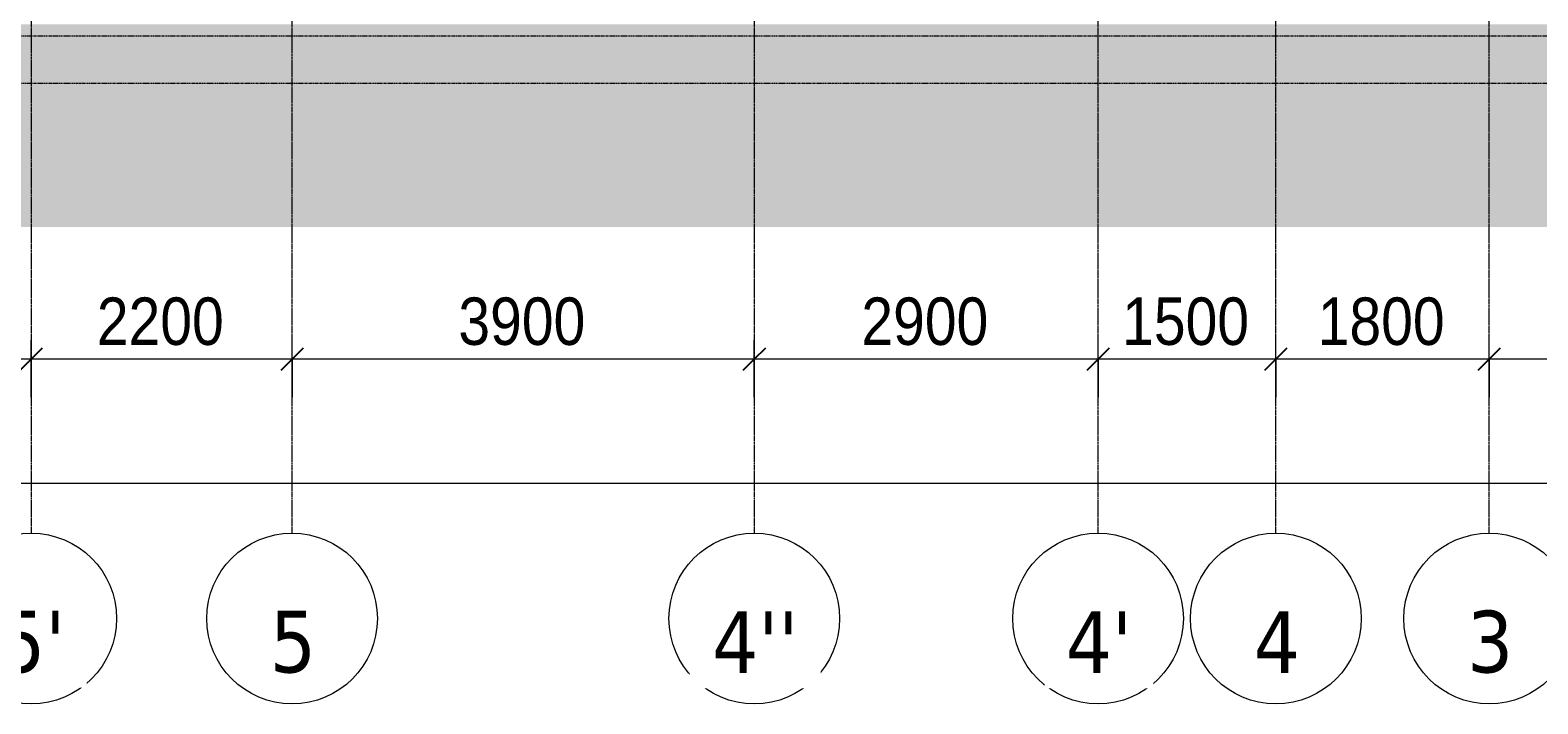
# Model space of a CAD drawing. Header units: millimetres. Extents: x -134153 to 99383, y -5233 to 35400.
# Drawn here: x -54963 to -42243, y -5233 to 450 of the extents above; entities that cross this region are included whole.
import ezdxf

# ---------------------------------------------------------------- set-up
doc = ezdxf.new("R2010")
doc.units = ezdxf.units.MM
doc.linetypes.add('Centre', pattern=[31.75, 6.35, -4.7625, 15.875, -4.7625])
doc.linetypes.add('Grid Line', pattern=[22.225, 12.7, -3.175, 3.175, -3.175])
for name, color, linetype, lineweight in [('A-ANNO-DIMS', 211, 'Continuous', 9), ('A-ANNO-DIMS-160', 211, 'Continuous', 9), ('A-DETL-GENF-2', 9, 'Continuous', 9), ('A-FLOR-LEVL-2', 51, 'Centre', 9), ('S-GRID-1', 1, 'Grid Line', 9), ('S-GRID-IDEN', 1, 'Continuous', 9)]:
    doc.layers.add(name, color=color, linetype=linetype, lineweight=lineweight)
doc.styles.add('Tahoma_B_1', font='tahomabd_0.ttf', dxfattribs={"height": 520})
doc.styles.add('UTM Avo', font='UTM Avo.ttf', dxfattribs={"width": 0.9, "height": 400})
doc.dimstyles.new('1_Dim_chi_tiet_2_5', dxfattribs={"dimscale": 304.8, "dimtxt": 399.720379, "dimasz": 0.629921, "dimexe": 0.524934, "dimexo": 0.0625, "dimgap": 0.052493, "dimtad": 1, "dimdec": 0, "dimrnd": 5, "dimzin": 0, "dimdsep": 46, "dimtxsty": 'UTM Avo', "dimblk1": 'OBLIQUE', "dimblk2": 'OBLIQUE', "dimsah": 1, "dimcen": 0.09, "dimdle": 0.524934, "dimazin": 0, "dimtfac": 1, "dimtdec": 4, "dimtix": 1, "dimtmove": 0, "dimatfit": 3, "dimfxl": 1.049869, "dimfxlon": 1, "dimtvp": 1, "dimtolj": 1, "dimtzin": 0, "dimarcsym": 2})

# ---------------------------------------------------------------- blocks, each defined once
blk = doc.blocks.new('Grid - M_Grid Head - Circle-353313-TKCS_MẶT ĐỨNG HƯỚNG BẮC')
at = {"layer": 'S-GRID-IDEN'}
blk.add_circle((-33653, -4513), 720, dxfattribs=at)
blk = doc.blocks.new('DIMBLOCK53-TKCS_MẶT ĐỨNG HƯỚNG BẮC')
at = {"layer": 'A-ANNO-DIMS-160'}
for p, q in [((-42653, -2645), (-42653, -2165)), ((-38853, -2645), (-38853, -2165)), ((-38853, -2325), (-42653, -2325)), ((-42653, -2325), (-42653, -2645)), ((-38853, -2325), (-38853, -2645))]:
    blk.add_line(p, q, dxfattribs=at)
at = {"layer": 'A-ANNO-DIMS-160', "lineweight": 25}
for p, q in [((-42653, -2325), (-42557, -2229)), ((-38853, -2325), (-38757, -2229)), ((-42653, -2325), (-42749, -2421)), ((-38853, -2325), (-38949, -2421))]:
    blk.add_line(p, q, dxfattribs=at)
at = {"layer": 'A-ANNO-DIMS-160', "color": 0, "insert": (-41300, -1805), "char_height": 400, "width": 1314.64, "attachment_point": 1, "line_spacing_factor": 1.110334, "style": 'UTM Avo'}
blk.add_mtext('3800', dxfattribs=at)
blk = doc.blocks.new('_Oblique')
at = {"color": 0, "linetype": 'ByBlock', "lineweight": -2}
blk.add_line((-0.5, -0.5), (0.5, 0.5), dxfattribs=at)
blk = doc.blocks.new('DIMBLOCK54-TKCS_MẶT ĐỨNG HƯỚNG BẮC')
at = {"layer": 'A-ANNO-DIMS-160'}
for p, q in [((-44453, -2645), (-44453, -2165)), ((-42653, -2645), (-42653, -2165)), ((-42653, -2325), (-44453, -2325)), ((-44453, -2325), (-44453, -2645)), ((-42653, -2325), (-42653, -2645))]:
    blk.add_line(p, q, dxfattribs=at)
at = {"layer": 'A-ANNO-DIMS-160', "lineweight": 25}
for p, q in [((-44453, -2325), (-44357, -2229)), ((-42653, -2325), (-42557, -2229)), ((-44453, -2325), (-44549, -2421)), ((-42653, -2325), (-42749, -2421))]:
    blk.add_line(p, q, dxfattribs=at)
at = {"layer": 'A-ANNO-DIMS-160', "color": 0, "insert": (-44100, -1805), "char_height": 400, "width": 1314.64, "attachment_point": 1, "line_spacing_factor": 1.110334, "style": 'UTM Avo'}
blk.add_mtext('1800', dxfattribs=at)
blk = doc.blocks.new('DIMBLOCK55-TKCS_MẶT ĐỨNG HƯỚNG BẮC')
at = {"layer": 'A-ANNO-DIMS-160'}
for p, q in [((-45953, -2645), (-45953, -2165)), ((-44453, -2645), (-44453, -2165)), ((-44453, -2325), (-45953, -2325)), ((-45953, -2325), (-45953, -2645)), ((-44453, -2325), (-44453, -2645))]:
    blk.add_line(p, q, dxfattribs=at)
at = {"layer": 'A-ANNO-DIMS-160', "lineweight": 25}
for p, q in [((-45953, -2325), (-45857, -2229)), ((-44453, -2325), (-44357, -2229)), ((-45953, -2325), (-46049, -2421)), ((-44453, -2325), (-44549, -2421))]:
    blk.add_line(p, q, dxfattribs=at)
at = {"layer": 'A-ANNO-DIMS-160', "color": 0, "insert": (-45750, -1805), "char_height": 400, "width": 1314.64, "attachment_point": 1, "line_spacing_factor": 1.110334, "style": 'UTM Avo'}
blk.add_mtext('1500', dxfattribs=at)
blk = doc.blocks.new('DIMBLOCK56-TKCS_MẶT ĐỨNG HƯỚNG BẮC')
at = {"layer": 'A-ANNO-DIMS-160'}
for p, q in [((-48853, -2645), (-48853, -2165)), ((-45953, -2645), (-45953, -2165)), ((-45953, -2325), (-48853, -2325)), ((-48853, -2325), (-48853, -2645)), ((-45953, -2325), (-45953, -2645))]:
    blk.add_line(p, q, dxfattribs=at)
at = {"layer": 'A-ANNO-DIMS-160', "lineweight": 25}
for p, q in [((-48853, -2325), (-48757, -2229)), ((-45953, -2325), (-45857, -2229)), ((-48853, -2325), (-48949, -2421)), ((-45953, -2325), (-46049, -2421))]:
    blk.add_line(p, q, dxfattribs=at)
at = {"layer": 'A-ANNO-DIMS-160', "color": 0, "insert": (-47950, -1805), "char_height": 400, "width": 1314.64, "attachment_point": 1, "line_spacing_factor": 1.110334, "style": 'UTM Avo'}
blk.add_mtext('2900', dxfattribs=at)
blk = doc.blocks.new('DIMBLOCK57-TKCS_MẶT ĐỨNG HƯỚNG BẮC')
at = {"layer": 'A-ANNO-DIMS-160'}
for p, q in [((-52753, -2645), (-52753, -2165)), ((-48853, -2645), (-48853, -2165)), ((-48853, -2325), (-52753, -2325)), ((-52753, -2325), (-52753, -2645)), ((-48853, -2325), (-48853, -2645))]:
    blk.add_line(p, q, dxfattribs=at)
at = {"layer": 'A-ANNO-DIMS-160', "lineweight": 25}
for p, q in [((-52753, -2325), (-52657, -2229)), ((-48853, -2325), (-48757, -2229)), ((-52753, -2325), (-52849, -2421)), ((-48853, -2325), (-48949, -2421))]:
    blk.add_line(p, q, dxfattribs=at)
at = {"layer": 'A-ANNO-DIMS-160', "color": 0, "insert": (-51350, -1805), "char_height": 400, "width": 1314.64, "attachment_point": 1, "line_spacing_factor": 1.110334, "style": 'UTM Avo'}
blk.add_mtext('3900', dxfattribs=at)
blk = doc.blocks.new('DIMBLOCK58-TKCS_MẶT ĐỨNG HƯỚNG BẮC')
at = {"layer": 'A-ANNO-DIMS-160'}
for p, q in [((-54953, -2645), (-54953, -2165)), ((-52753, -2645), (-52753, -2165)), ((-52753, -2325), (-54953, -2325)), ((-54953, -2325), (-54953, -2645)), ((-52753, -2325), (-52753, -2645))]:
    blk.add_line(p, q, dxfattribs=at)
at = {"layer": 'A-ANNO-DIMS-160', "lineweight": 25}
for p, q in [((-54953, -2325), (-54857, -2229)), ((-52753, -2325), (-52657, -2229)), ((-54953, -2325), (-55049, -2421)), ((-52753, -2325), (-52849, -2421))]:
    blk.add_line(p, q, dxfattribs=at)
at = {"layer": 'A-ANNO-DIMS-160', "color": 0, "insert": (-54400, -1805), "char_height": 400, "width": 1314.64, "attachment_point": 1, "line_spacing_factor": 1.110334, "style": 'UTM Avo'}
blk.add_mtext('2200', dxfattribs=at)
blk = doc.blocks.new('DIMBLOCK59-TKCS_MẶT ĐỨNG HƯỚNG BẮC')
at = {"layer": 'A-ANNO-DIMS-160'}
for p, q in [((-60953, -2645), (-60953, -2165)), ((-54953, -2645), (-54953, -2165)), ((-54953, -2325), (-60953, -2325)), ((-60953, -2325), (-60953, -2645)), ((-54953, -2325), (-54953, -2645))]:
    blk.add_line(p, q, dxfattribs=at)
at = {"layer": 'A-ANNO-DIMS-160', "lineweight": 25}
for p, q in [((-60953, -2325), (-60857, -2229)), ((-54953, -2325), (-54857, -2229)), ((-60953, -2325), (-61049, -2421)), ((-54953, -2325), (-55049, -2421))]:
    blk.add_line(p, q, dxfattribs=at)
at = {"layer": 'A-ANNO-DIMS-160', "color": 0, "insert": (-58500, -1805), "char_height": 400, "width": 1314.64, "attachment_point": 1, "line_spacing_factor": 1.110334, "style": 'UTM Avo'}
blk.add_mtext('6000', dxfattribs=at)
blk = doc.blocks.new('DIMBLOCK74-TKCS_MẶT ĐỨNG HƯỚNG BẮC')
at = {"layer": 'A-ANNO-DIMS-160'}
for p, q in [((-127253, -3695), (-127253, -3215)), ((-33653, -3695), (-33653, -3215)), ((-33493, -3375), (-127413, -3375)), ((-127253, -3375), (-127253, -3695)), ((-33653, -3375), (-33653, -3695))]:
    blk.add_line(p, q, dxfattribs=at)
at = {"layer": 'A-ANNO-DIMS-160', "lineweight": 25}
for p, q in [((-127253, -3375), (-127157, -3279)), ((-33653, -3375), (-33557, -3279)), ((-127253, -3375), (-127349, -3471)), ((-33653, -3375), (-33749, -3471))]:
    blk.add_line(p, q, dxfattribs=at)
at = {"layer": 'A-ANNO-DIMS-160', "color": 0, "insert": (-81137, -2855), "char_height": 400, "width": 1643.29, "attachment_point": 1, "line_spacing_factor": 1.110334, "style": 'UTM Avo'}
blk.add_mtext('93600', dxfattribs=at)

msp = doc.modelspace()

# ---------------------------------------------------------------- hatches: boundary and pattern name
at = {"layer": 'A-DETL-GENF-2'}
h = msp.add_hatch(dxfattribs=at)
h.set_pattern_fill('FP_29', color=256, style=0, pattern_type=2)
h.set_pattern_definition([(0, (-81864.44, 1200), (774.192, 774.192), [774.192, -774.192]), (0, (-81864.44, 1490.3), (774.192, 774.192), [774.192, -774.192]), (0, (-81864.44, 1780.64), (774.192, 774.192), [774.192, -774.192]), (90, (-81767.7, 1877.4), (-774.192, 774.192), [774.192, -774.192]), (90, (-81477.35, 1877.4), (-774.192, 774.192), [774.192, -774.192]), (90, (-81187, 1877.4), (-774.192, 774.192), [774.192, -774.192])])
h.paths.add_polyline_path([(-131360.5, -1211), (-29819, -1211), (-29819, 500), (-131360.5, 500), (-131360.5, -659)])

# ---------------------------------------------------------------- linework, layer by layer
at = {"layer": 'A-FLOR-LEVL-2'}
for p, q in [((-25724.3, 400), (-134152.6, 400)), ((-27756.3, 0), (-134152.6, 0))]:
    msp.add_line(p, q, dxfattribs=at)
at = {"layer": 'S-GRID-1'}
for p, q in [((-54952.6, 207.3), (-54952.6, 30285.9)), ((-52752.6, 207.3), (-52752.6, 30285.9)), ((-48852.6, 207.3), (-48852.6, 30285.9)), ((-45952.6, 207.3), (-45952.6, 30285.9)), ((-44452.6, 207.3), (-44452.6, 30285.9)), ((-42652.6, 207.3), (-42652.6, 30285.9)), ((-54952.6, -3792.7), (-54952.6, 207.3)), ((-52752.6, -3792.7), (-52752.6, 207.3)), ((-48852.6, -3792.7), (-48852.6, 207.3)), ((-45952.6, -3792.7), (-45952.6, 207.3)), ((-44452.6, -3792.7), (-44452.6, 207.3)), ((-42652.6, -3792.7), (-42652.6, 207.3))]:
    msp.add_line(p, q, dxfattribs=at)

# ---------------------------------------------------------------- block references
at = {"layer": 'S-GRID-IDEN'}
for p in [(-21300, 0), (-19100, 0), (-15200, 0), (-12300, 0), (-10800, 0), (-9000, 0)]:
    msp.add_blockref('Grid - M_Grid Head - Circle-353313-TKCS_MẶT ĐỨNG HƯỚNG BẮC', p, dxfattribs=at)

# ---------------------------------------------------------------- dimensions: what is measured, and where the dimension line sits
at = {"layer": 'A-ANNO-DIMS'}
for base, p1, p2, override, picture, middle in [((-60952.6, -2324.5), (-54952.6, -2644.5), (-60952.6, -2644.5), {"dimpost": '<>', "dimfxl": 6000}, 'DIMBLOCK59-TKCS_MẶT ĐỨNG HƯỚNG BẮC', (-57952.6, -2101.5)), ((-54952.6, -2324.5), (-52752.6, -2644.5), (-54952.6, -2644.5), {"dimpost": '<>', "dimfxl": 2200}, 'DIMBLOCK58-TKCS_MẶT ĐỨNG HƯỚNG BẮC', (-53852.6, -2101.5)), ((-52752.6, -2324.5), (-48852.6, -2644.5), (-52752.6, -2644.5), {"dimpost": '<>', "dimfxl": 3899.999999}, 'DIMBLOCK57-TKCS_MẶT ĐỨNG HƯỚNG BẮC', (-50802.6, -2101.5)), ((-48852.6, -2324.5), (-45952.6, -2644.5), (-48852.6, -2644.5), {"dimpost": '<>', "dimfxl": 2900.000001}, 'DIMBLOCK56-TKCS_MẶT ĐỨNG HƯỚNG BẮC', (-47402.6, -2101.5)), ((-45952.6, -2324.5), (-44452.6, -2644.5), (-45952.6, -2644.5), {"dimpost": '<>', "dimfxl": 1500}, 'DIMBLOCK55-TKCS_MẶT ĐỨNG HƯỚNG BẮC', (-45202.6, -2101.5)), ((-44452.6, -2324.5), (-42652.6, -2644.5), (-44452.6, -2644.5), {"dimpost": '<>', "dimfxl": 1800}, 'DIMBLOCK54-TKCS_MẶT ĐỨNG HƯỚNG BẮC', (-43552.6, -2101.5)), ((-42652.6, -2324.5), (-38852.6, -2644.5), (-42652.6, -2644.5), {"dimpost": '<>', "dimfxl": 3800}, 'DIMBLOCK53-TKCS_MẶT ĐỨNG HƯỚNG BẮC', (-40752.6, -2101.5)), ((-127252.6, -3374.5), (-33652.6, -3694.5), (-127252.6, -3694.5), {"dimpost": '<>', "dimfxl": 93600}, 'DIMBLOCK74-TKCS_MẶT ĐỨNG HƯỚNG BẮC', (-80452.6, -3151.5))]:
    dim = msp.add_linear_dim(base=base, p1=p1, p2=p2, dimstyle='1_Dim_chi_tiet_2_5', override=override, dxfattribs=at)
    dim.commit()
    dim.dimension.update_dxf_attribs({"geometry": picture, "text_midpoint": middle})

# ---------------------------------------------------------------- next in the draw order: texts
at = {"layer": 'S-GRID-IDEN', "char_height": 520, "attachment_point": 5, "line_spacing_factor": 0.996129, "style": 'Tahoma_B_1', "bg_fill": 3, "box_fill_scale": 1.25, "bg_fill_color": 256, "bg_fill_true_color": 13158600, "bg_fill_transparency": 0}
for s, insert, width in [("\\pt2031.9988,4063.9976,6096.0016,8128.0004,10159.9992,12191.998,14224.002,16256.0008,18287.9996,20319.9984,22352.0024,24384.0012,26416,28447.9988,30479.9976,32512.0016,34544.0004,36575.9992,38607.998,40640.002,42672.0008,44703.9996,46735.9984,48768.0024,50800.0012,52832,54863.9988,56895.9976,58928.0016,60960.0004,62991.9992,65023.998;5'", (-54945.1, -4712.4), 656), ('\\pt2031.9988,4063.9976,6096.0016,8128.0004,10159.9992,12191.998,14224.002,16256.0008,18287.9996,20319.9984,22352.0024,24384.0012,26416,28447.9988,30479.9976,32512.0016,34544.0004,36575.9992,38607.998,40640.002,42672.0008,44703.9996,46735.9984,48768.0024,50800.0012,52832,54863.9988,56895.9976,58928.0016,60960.0004,62991.9992,65023.998;5', (-52745.1, -4712.4), 465.6), ("\\pt2031.9988,4063.9976,6096.0016,8128.0004,10159.9992,12191.998,14224.002,16256.0008,18287.9996,20319.9984,22352.0024,24384.0012,26416,28447.9988,30479.9976,32512.0016,34544.0004,36575.9992,38607.998,40640.002,42672.0008,44703.9996,46735.9984,48768.0024,50800.0012,52832,54863.9988,56895.9976,58928.0016,60960.0004,62991.9992,65023.998;4''", (-48845.1, -4712.4), 846.4), ("\\pt2031.9988,4063.9976,6096.0016,8128.0004,10159.9992,12191.998,14224.002,16256.0008,18287.9996,20319.9984,22352.0024,24384.0012,26416,28447.9988,30479.9976,32512.0016,34544.0004,36575.9992,38607.998,40640.002,42672.0008,44703.9996,46735.9984,48768.0024,50800.0012,52832,54863.9988,56895.9976,58928.0016,60960.0004,62991.9992,65023.998;4'", (-45945.1, -4712.4), 656), ('\\pt2031.9988,4063.9976,6096.0016,8128.0004,10159.9992,12191.998,14224.002,16256.0008,18287.9996,20319.9984,22352.0024,24384.0012,26416,28447.9988,30479.9976,32512.0016,34544.0004,36575.9992,38607.998,40640.002,42672.0008,44703.9996,46735.9984,48768.0024,50800.0012,52832,54863.9988,56895.9976,58928.0016,60960.0004,62991.9992,65023.998;4', (-44445.1, -4712.4), 465.6), ('\\pt2031.9988,4063.9976,6096.0016,8128.0004,10159.9992,12191.998,14224.002,16256.0008,18287.9996,20319.9984,22352.0024,24384.0012,26416,28447.9988,30479.9976,32512.0016,34544.0004,36575.9992,38607.998,40640.002,42672.0008,44703.9996,46735.9984,48768.0024,50800.0012,52832,54863.9988,56895.9976,58928.0016,60960.0004,62991.9992,65023.998;3', (-42645.1, -4712.4), 465.6)]:
    msp.add_mtext(s, dxfattribs=dict(at, insert=insert, width=width))

doc.saveas('drawing.dxf')
